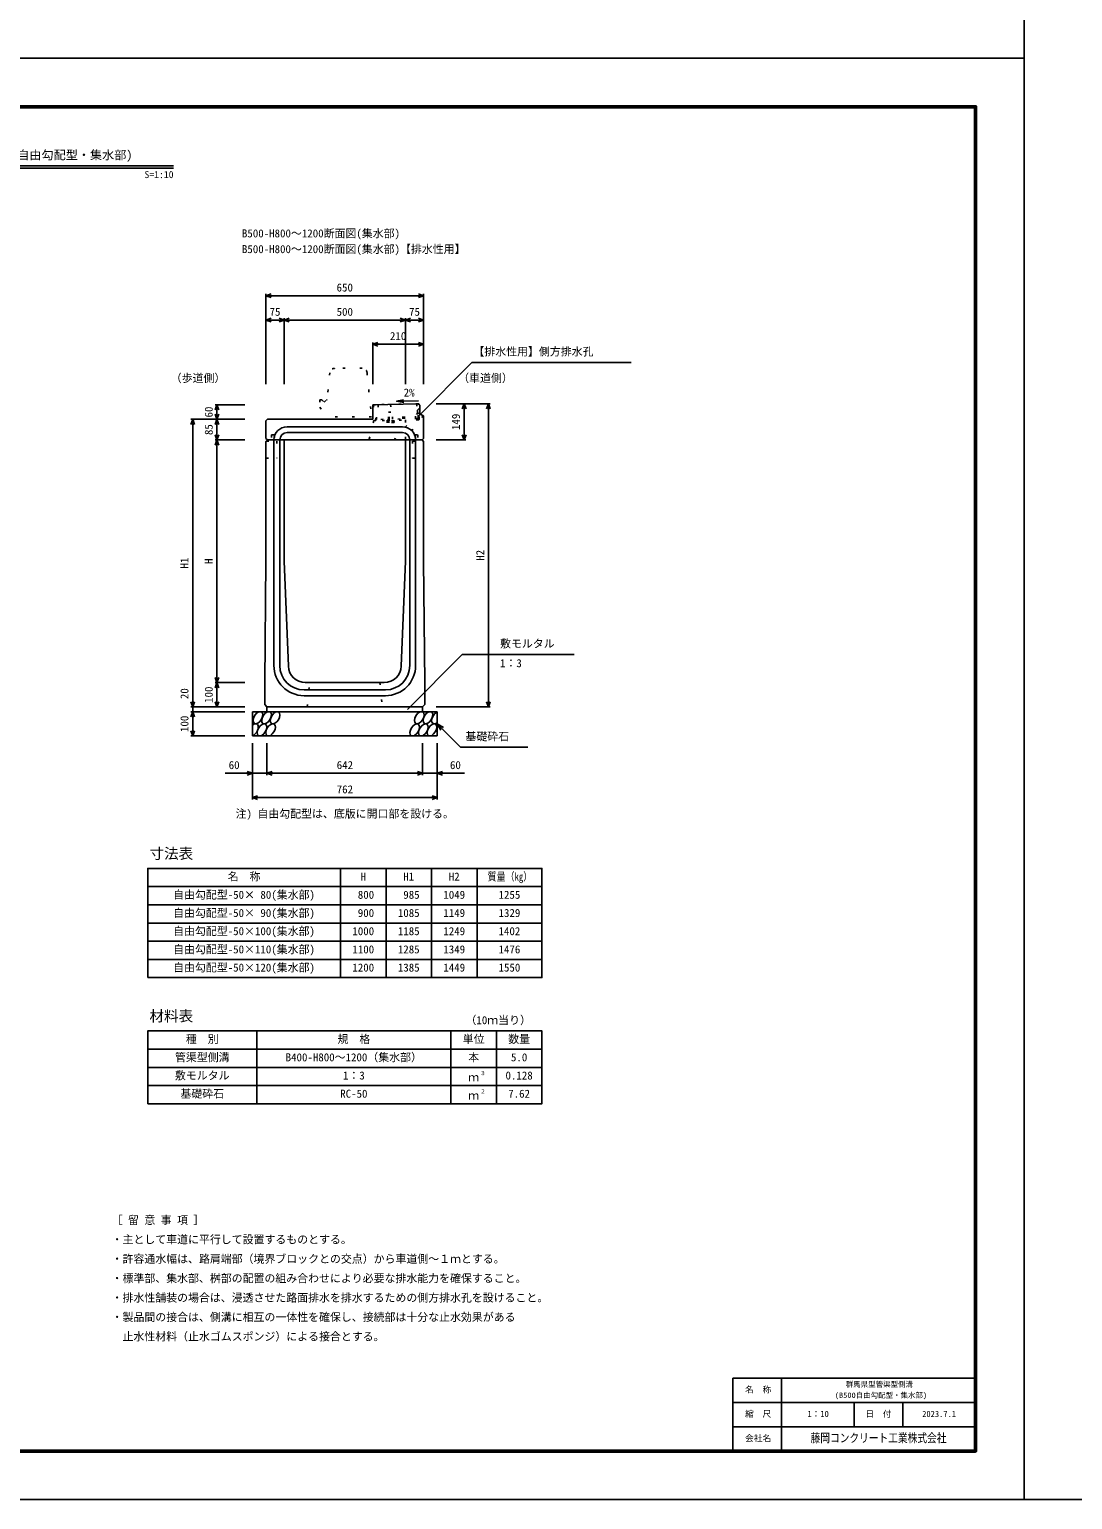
# Model space of a CAD drawing. Units: millimetres, scale not verified. Extents: x -12600 to 12600, y -5940 to 5940.
# Drawn here: x -8300 to -4000, y -5940 to 119 of the extents above; entities that cross this region are included whole.
import ezdxf
from ezdxf.enums import TextEntityAlignment as Align

# ---------------------------------------------------------------- set-up
doc = ezdxf.new("R2010")
doc.units = ezdxf.units.MM
doc.header["$LTSCALE"] = 40
doc.linetypes.add('DOTTED', pattern=[1.75, 0.25, -1.5])
for name, color, linetype, lineweight in [('0-0_DIM', 7, 'Continuous', 25), ('0-1_Defpoints', 5, 'Continuous', 25), ('0-2_HATCH', 6, 'Continuous', 25), ('0-3_HYO', 3, 'Continuous', 25), ('0-4_HYO2', 4, 'Continuous', 25), ('0-5_OUTLINE', 3, 'Continuous', 25), ('0-6_OUTLINE2', 4, 'DOTTED', 25), ('0-7_TXT', 7, 'Continuous', 25), ('0-8_WAKU', 3, 'Continuous', 25), ('0-9_WAKU-LINE', 7, 'Continuous', 25)]:
    doc.layers.add(name, color=color, linetype=linetype, lineweight=lineweight)
doc.layers.add('0-A_WAKU-TXT', color=7, linetype='Continuous')
doc.styles.add('ＭＳ ゴシック', font='')
doc.styles.get('ＭＳ ゴシック').set_extended_font_data('MS Gothic')

msp = doc.modelspace()

# ---------------------------------------------------------------- linework, layer by layer
at = {"layer": '0-0_DIM'}
for p, q in [((-7325, -971.3), (-7325, -1342.94)), ((-6675, -978.8), (-7325, -978.8)), ((-6675, -971.3), (-6675, -1342.94)), ((-7250, -1078.8), (-7325, -1078.8)), ((-7250, -1071.3), (-7250, -1342.94)), ((-7250, -1078.8), (-6750, -1078.8)), ((-6750, -1071.3), (-6750, -1342.94)), ((-6750, -1078.8), (-6675, -1078.8)), ((-6885, -1171.3), (-6885, -1342.94)), ((-6675, -1178.8), (-6885, -1178.8)), ((-6698.17, -1476.24), (-6476.03, -1254.1)), ((-6476.03, -1254.1), (-5820.13, -1254.1)), ((-7534.5, -1427.94), (-7412, -1427.94)), ((-7527, -1427.94), (-7527, -1487.94)), ((-6400.5, -1423.94), (-6623, -1423.94)), ((-6508, -1423.94), (-6508, -1572.94)), ((-6408, -1423.94), (-6408, -2672.94)), ((-7634.5, -1487.94), (-7412, -1487.94)), ((-7627, -1487.94), (-7627, -2672.94)), ((-7527, -1572.94), (-7527, -1487.94)), ((-7534.5, -1572.94), (-7412, -1572.94)), ((-7527, -1572.94), (-7527, -2572.94)), ((-6500.5, -1572.94), (-6623, -1572.94)), ((-6741.89, -2683.75), (-6515.66, -2457.52)), ((-6515.66, -2457.52), (-6054.19, -2457.52)), ((-7534.5, -2572.94), (-7412, -2572.94)), ((-7527, -2572.94), (-7527, -2672.94)), ((-7634.5, -2672.94), (-7412, -2672.94)), ((-7634.5, -2692.94), (-7412, -2692.94)), ((-7627, -2672.94), (-7627, -2692.94)), ((-7627, -2692.94), (-7627, -2792.94)), ((-6400.5, -2672.94), (-6623, -2672.94)), ((-6619, -2742.94), (-6523.24, -2838.7)), ((-6619, -2742.94), (-6593.02, -2757.94)), ((-6619, -2742.94), (-6604, -2768.92)), ((-7634.5, -2792.94), (-7412, -2792.94)), ((-7381, -3054.31), (-7381, -2822.94)), ((-7321, -2954.31), (-7321, -2822.94)), ((-6679, -2954.31), (-6679, -2822.94)), ((-6619, -3054.31), (-6619, -2822.94)), ((-6523.24, -2838.7), (-6245.69, -2838.7)), ((-7381, -2946.81), (-7492.79, -2946.81)), ((-7381, -2946.81), (-7321, -2946.81)), ((-7321, -2946.81), (-6679, -2946.81)), ((-6619, -2946.81), (-6679, -2946.81)), ((-6619, -2946.81), (-6507.21, -2946.81)), ((-7381, -3046.81), (-6619, -3046.81))]:
    msp.add_line(p, q, dxfattribs=at)
for points in [[(-7303.86, -986.5), (-7325, -978.8), (-7303.86, -971.11)], [(-6696.14, -971.11), (-6675, -978.8), (-6696.14, -986.5)], [(-7303.86, -1071.11), (-7325, -1078.8), (-7303.86, -1086.5)], [(-7271.14, -1071.11), (-7250, -1078.8), (-7271.14, -1086.5)], [(-7228.86, -1086.5), (-7250, -1078.8), (-7228.86, -1071.11)], [(-6771.14, -1071.11), (-6750, -1078.8), (-6771.14, -1086.5)], [(-6728.86, -1071.11), (-6750, -1078.8), (-6728.86, -1086.5)], [(-6696.14, -1071.11), (-6675, -1078.8), (-6696.14, -1086.5)], [(-6863.86, -1171.11), (-6885, -1178.8), (-6863.86, -1186.5)], [(-6696.14, -1171.11), (-6675, -1178.8), (-6696.14, -1186.5)], [(-7534.7, -1449.09), (-7527, -1427.94), (-7519.3, -1449.09)], [(-6515.7, -1445.09), (-6508, -1423.94), (-6500.3, -1445.09)], [(-6415.7, -1445.09), (-6408, -1423.94), (-6400.3, -1445.09)], [(-7619.3, -1509.09), (-7627, -1487.94), (-7634.7, -1509.09)], [(-7519.3, -1466.8), (-7527, -1487.94), (-7534.7, -1466.8)], [(-7534.7, -1509.09), (-7527, -1487.94), (-7519.3, -1509.09)], [(-7534.7, -1551.8), (-7527, -1572.94), (-7519.3, -1551.8)], [(-7534.7, -1594.09), (-7527, -1572.94), (-7519.3, -1594.09)], [(-6515.7, -1551.8), (-6508, -1572.94), (-6500.3, -1551.8)], [(-7519.3, -2551.8), (-7527, -2572.94), (-7534.7, -2551.8)], [(-7534.7, -2594.09), (-7527, -2572.94), (-7519.3, -2594.09)], [(-7619.3, -2651.8), (-7627, -2672.94), (-7634.7, -2651.8)], [(-7519.3, -2651.8), (-7527, -2672.94), (-7534.7, -2651.8)], [(-6415.7, -2651.8), (-6408, -2672.94), (-6400.3, -2651.8)], [(-7619.3, -2714.09), (-7627, -2692.94), (-7634.7, -2714.09)], [(-7619.3, -2771.8), (-7627, -2792.94), (-7634.7, -2771.8)], [(-7402.14, -2939.11), (-7381, -2946.81), (-7402.14, -2954.5)], [(-7299.86, -2954.5), (-7321, -2946.81), (-7299.86, -2939.11)], [(-6700.14, -2939.11), (-6679, -2946.81), (-6700.14, -2954.5)], [(-6597.86, -2939.11), (-6619, -2946.81), (-6597.86, -2954.5)], [(-7359.86, -3054.5), (-7381, -3046.81), (-7359.86, -3039.11)], [(-6640.14, -3039.11), (-6619, -3046.81), (-6640.14, -3054.5)]]:
    msp.add_lwpolyline(points, dxfattribs=at)
at = {"layer": '0-1_Defpoints'}
for points in [[(-4200, -5940), (12600, -5940), (12600, 5940), (-4200, 5940)], [(-12600, -5940), (-4200, -5940), (-4200, 0), (-12600, 0)]]:
    msp.add_lwpolyline(points, close=True, dxfattribs=at)
at = {"layer": '0-2_HATCH', "linetype": 'DOTTED'}
for p, q in [((-6697.54, -1424.08), (-6874, -1427.72)), ((-6871.65, -1493.19), (-6873, -1427.7)), ((-6868.75, -1488.62), (-6870, -1427.64)), ((-6863, -1427.49), (-6861.75, -1488.48)), ((-6816.76, -1487.55), (-6818.01, -1426.57)), ((-6811.02, -1426.42), (-6809.76, -1487.41)), ((-6760.77, -1486.4), (-6762.03, -1425.41)), ((-6753.77, -1486.25), (-6755.03, -1425.27)), ((-6708.78, -1485.33), (-6710.04, -1424.34)), ((-6703.04, -1424.2), (-6701.78, -1485.18)), ((-6698.54, -1424.1), (-6694.04, -1424.01)), ((-6697.37, -1480.59), (-6698.54, -1424.1)), ((-6692.75, -1486.5), (-6694.04, -1424.01)), ((-6701.78, -1485.18), (-6871.74, -1488.69)), ((-6695.69, -1489.56), (-6871.65, -1493.19)), ((-6817.96, -1492.08), (-6817.76, -1502.08)), ((-6804.11, -1491.79), (-6803.9, -1501.79)), ((-6803.13, -1487.27), (-6803.73, -1458.28))]:
    msp.add_line(p, q, dxfattribs=at)
for points in [[(-6874, -1427.72), (-6882, -1427.89), (-6880.66, -1492.87), (-6871.66, -1492.69)], [(-6819.13, -1487.6), (-6819.72, -1458.61), (-6803.73, -1458.28)]]:
    msp.add_lwpolyline(points, dxfattribs=at)
msp.add_lwpolyline([(-6824.89, -1492.22), (-6797.18, -1491.65), (-6796.97, -1501.65), (-6824.68, -1502.22)], close=True, dxfattribs=at)
for centre, radius in [((-6701.87, -1480.68), 4.5), ((-6695.75, -1486.56), 3)]:
    msp.add_arc(centre, radius, 271.18119, 1.18119, dxfattribs=at)
at = {"layer": '0-2_HATCH'}
for centre in [(-7358.11, -2717.94), (-7322.63, -2717.94), (-7287.16, -2717.94), (-6692.95, -2717.94), (-6657.48, -2717.94), (-7341.23, -2767.94), (-7305.75, -2767.94), (-6711.55, -2767.94), (-6676.07, -2767.94), (-6640.59, -2767.94)]:
    msp.add_ellipse(centre, major_axis=(14.54, 23.54), ratio=0.5792, dxfattribs=at)
for centre, start_param, end_param in [((-6622, -2717.94), 0.6666252, 4.1103269), ((-7376.7, -2767.94), 3.7419964, 7.318141)]:
    msp.add_ellipse(centre, major_axis=(14.54, 23.54), ratio=0.5792, start_param=start_param, end_param=end_param, dxfattribs=at)
at = {"layer": '0-3_HYO'}
for p, q in [((-7017.5, -3338.87), (-7017.5, -3788.87)), ((-6830, -3338.87), (-6830, -3788.87)), ((-6642.5, -3338.87), (-6642.5, -3788.87)), ((-6455, -3338.87), (-6455, -3788.87)), ((-7812.5, -3413.87), (-6187.5, -3413.87)), ((-7362.5, -4008.65), (-7362.5, -4308.65)), ((-6562.5, -4008.65), (-6562.5, -4308.65)), ((-6375, -4008.65), (-6375, -4308.65)), ((-7812.5, -4083.65), (-6187.5, -4083.65))]:
    msp.add_line(p, q, dxfattribs=at)
for points in [[(-7812.5, -3788.87), (-6187.5, -3788.87), (-6187.5, -3338.87), (-7812.5, -3338.87)], [(-7812.5, -4308.65), (-6187.5, -4308.65), (-6187.5, -4008.65), (-7812.5, -4008.65)]]:
    msp.add_lwpolyline(points, close=True, dxfattribs=at)
at = {"layer": '0-4_HYO2'}
for p, q in [((-7812.5, -3488.87), (-6187.5, -3488.87)), ((-7812.5, -3563.87), (-6187.5, -3563.87)), ((-7812.5, -3638.87), (-6187.5, -3638.87)), ((-7812.5, -3713.87), (-6187.5, -3713.87)), ((-7812.5, -4158.65), (-6187.5, -4158.65)), ((-7812.5, -4233.65), (-6187.5, -4233.65))]:
    msp.add_line(p, q, dxfattribs=at)
at = {"layer": '0-5_OUTLINE', "linetype": 'DOTTED'}
for p, q in [((-7061.81, -1295.99), (-7073, -1407.94)), ((-6928.1, -1277.94), (-7041.9, -1277.94)), ((-6908.2, -1295.95), (-6890, -1477.94)), ((-7103, -1407.94), (-7103, -1437.94)), ((-7103, -1407.94), (-7095, -1407.94)), ((-7103, -1437.94), (-7080, -1477.94)), ((-6890, -1477.94), (-7080, -1477.94))]:
    msp.add_line(p, q, dxfattribs=at)
at = {"layer": '0-5_OUTLINE'}
for p, q in [((-6697, -1424.07), (-6885, -1427.94)), ((-6885, -1427.94), (-6885, -1487.94)), ((-6700, -1450.94), (-6691, -1440.94)), ((-6700, -1450.94), (-6700, -1460.94)), ((-6697, -1424.07), (-6691, -1429.94)), ((-6691, -1429.94), (-6691, -1440.94)), ((-7325, -1493.94), (-7319, -1487.94)), ((-7325, -1493.94), (-7325, -1566.94)), ((-7319, -1487.94), (-6885, -1487.94)), ((-6700, -1460.94), (-6675, -1473.94)), ((-6675, -1566.94), (-6675, -1473.94)), ((-7325, -1566.94), (-7319, -1572.94)), ((-7325, -1578.94), (-7319, -1572.94)), ((-6681, -1572.94), (-7319, -1572.94)), ((-7250, -1572.94), (-7250, -2072.94)), ((-6750, -1572.94), (-6750, -2072.94)), ((-6681, -1572.94), (-6675, -1566.94)), ((-6681, -1572.94), (-6675, -1578.94)), ((-7325, -2072.94), (-7325, -1578.94)), ((-6675, -1578.94), (-6675, -2072.94)), ((-7325, -2072.94), (-7330, -2572.94)), ((-7250, -2072.94), (-7232.69, -2505.74)), ((-6750, -2072.94), (-6767.31, -2505.74)), ((-6675, -2072.94), (-6670, -2572.94)), ((-7330, -2663.94), (-7330, -2572.94)), ((-6837.26, -2572.94), (-7162.74, -2572.94)), ((-6670, -2663.94), (-6670, -2572.94)), ((-7330, -2663.94), (-7321, -2672.94)), ((-6679, -2672.94), (-6670, -2663.94)), ((-7381, -2692.94), (-6619, -2692.94)), ((-7381, -2792.94), (-7381, -2692.94)), ((-6679, -2672.94), (-7321, -2672.94)), ((-7321, -2672.94), (-7321, -2692.94)), ((-6679, -2672.94), (-6679, -2692.94)), ((-6619, -2792.94), (-6619, -2692.94)), ((-7381, -2792.94), (-6619, -2792.94))]:
    msp.add_line(p, q, dxfattribs=at)
at = {"layer": '0-5_OUTLINE', "linetype": 'DOTTED'}
msp.add_lwpolyline([(-7095, -1407.94), (-7085, -1417.94), (-7075, -1407.94), (-7073, -1407.94)], dxfattribs=at)
for centre, start, end in [((-7041.9, -1297.94), 90, 174.40835), ((-6928.1, -1297.94), 4.08463, 90)]:
    msp.add_arc(centre, 20, start, end, dxfattribs=at)
at = {"layer": '0-5_OUTLINE'}
for centre, start, end in [((-7162.74, -2502.94), 182.29061, 270.36797), ((-6837.26, -2502.94), 270, 357.70939)]:
    msp.add_arc(centre, 70, start, end, dxfattribs=at)
at = {"layer": '0-6_OUTLINE2', "linetype": 'Continuous'}
for p, q in [((-6691.19, -1441.15), (-6690.68, -1465.79)), ((-7292, -1572.94), (-7292, -2502.94)), ((-7268, -1572.94), (-7268, -2502.94)), ((-7238, -1518.94), (-6762, -1518.94)), ((-7238, -1542.94), (-6762, -1542.94)), ((-6732, -1572.94), (-6732, -2502.94)), ((-6708, -1572.94), (-6708, -2502.94)), ((-6832, -2602.94), (-7168, -2602.94)), ((-6832, -2626.94), (-7168, -2626.94))]:
    msp.add_line(p, q, dxfattribs=at)
at = {"layer": '0-6_OUTLINE2'}
for p, q in [((-6880.67, -1492.37), (-6900, -1572.94)), ((-6797.09, -1572.94), (-6698.54, -1461.7)), ((-6676.61, -1473.11), (-6754.07, -1572.94)), ((-6750, -1490.68), (-6750, -1572.94)), ((-7301.5, -1552.44), (-7289.5, -1552.44)), ((-7301.5, -1552.44), (-7301.5, -1577.44)), ((-7289.5, -1552.44), (-7289.5, -1577.44)), ((-6710.5, -1552.44), (-6698.5, -1552.44)), ((-6710.5, -1552.44), (-6710.5, -1577.44)), ((-6698.5, -1552.44), (-6698.5, -1577.44)), ((-7323.5, -1577.44), (-7280, -1577.44)), ((-7280, -1577.44), (-7280, -1647.94)), ((-6720.55, -1577.44), (-6676.5, -1577.44)), ((-6720.55, -1577.44), (-6720.55, -1647.94)), ((-7325, -1647.94), (-7280, -1647.94)), ((-6720.55, -1647.94), (-6675.55, -1647.94)), ((-7155, -2672.94), (-7145, -2572.94)), ((-6855, -2572.94), (-6845, -2672.94))]:
    msp.add_line(p, q, dxfattribs=at)
at = {"layer": '0-6_OUTLINE2', "linetype": 'Continuous'}
for centre, radius, start, end in [((-7238, -1572.94), 54, 90, 180), ((-7238, -1572.94), 30, 90, 180), ((-6762, -1572.94), 54, 0, 90), ((-6762, -1572.94), 30, 0, 90), ((-7168, -2502.94), 124, 180, 270), ((-7168, -2502.94), 100, 180, 270), ((-6832, -2502.94), 100, 270, 0), ((-6832, -2502.94), 124, 270, 0)]:
    msp.add_arc(centre, radius, start, end, dxfattribs=at)
at = {"layer": '0-7_TXT'}
for p, q in [((-9094.18, -442.8), (-7705.82, -442.8)), ((-9094.18, -452.4), (-7705.82, -452.4)), ((-6786.83, -1413.5), (-6757.19, -1418.15))]:
    msp.add_line(p, q, dxfattribs=at)
msp.add_lwpolyline([(-6696.41, -1411.78), (-6786.83, -1413.5), (-6757.39, -1407.73)], dxfattribs=at)
at = {"layer": '0-8_WAKU'}
for p, q in [((-5400, -5440), (-4400, -5440)), ((-5400, -5740), (-5400, -5440))]:
    msp.add_line(p, q, dxfattribs=at)
at = {"layer": '0-8_WAKU', "lineweight": 50}
msp.add_lwpolyline([(-12400, -5740), (-4400, -5740), (-4400, -200), (-12400, -200)], close=True, dxfattribs=at)
at = {"layer": '0-9_WAKU-LINE'}
for p, q in [((-5200, -5740), (-5200, -5440)), ((-5400, -5540), (-4400, -5540)), ((-4900, -5640), (-4900, -5540)), ((-4700, -5640), (-4700, -5540)), ((-5400, -5640), (-4400, -5640))]:
    msp.add_line(p, q, dxfattribs=at)

# ---------------------------------------------------------------- texts
at = {"layer": '0-0_DIM', "style": 'ＭＳ ゴシック'}
for s, p in [('650', (-7033.75, -971.3)), ('75', (-7310, -1071.3)), ('500', (-7033.75, -1071.3)), ('75', (-6735, -1071.3)), ('210', (-6813.75, -1171.3)), ('【排水性用】側方排水孔', (-6469.84, -1235.36)), ('（歩道側）', (-7717.39, -1344.65)), ('（車道側）', (-6532.57, -1344.65)), ('敷モルタル', (-6360.06, -2438.78)), ('1：3', (-6360.06, -2519.47)), ('基礎砕石', (-6502.68, -2821.53)), ('60', (-7478.5, -2939.31)), ('642', (-7033.22, -2939.31)), ('60', (-6566.5, -2939.31)), ('762', (-7033.22, -3039.31))]:
    msp.add_text(s, height=32.99, dxfattribs=at).set_placement(p, align=Align.BOTTOM_LEFT)
for s, p in [('60', (-7534.5, -1480.44)), ('85', (-7534.5, -1552.94)), ('149', (-6515.5, -1532.19)), ('H2', (-6415.5, -2070.94)), ('H1', (-7634.5, -2102.94)), ('H', (-7534.5, -2084.19)), ('20', (-7634.5, -2641.13)), ('100', (-7534.5, -2656.69)), ('100', (-7634.5, -2776.69))]:
    msp.add_text(s, height=32.99, rotation=90, dxfattribs=at).set_placement(p, align=Align.BOTTOM_LEFT)
at = {"layer": '0-7_TXT', "style": 'ＭＳ ゴシック'}
for s, height, p in [('群馬県型管渠型側溝(B500自由勾配型・集水部)', 36.66, (-8925, -427.8)), ('S', 29.33, (-7825.82, -502.8)), ('=', 29.33, (-7805.82, -502.8)), ('1', 29.33, (-7785.82, -502.8)), (':', 29.33, (-7765.82, -502.8)), ('1', 29.33, (-7745.82, -502.8)), ('0', 29.33, (-7725.82, -502.8)), ('B500-H800～1200断面図(集水部)', 32.99, (-7423.96, -748.2)), ('B500-H800～1200断面図(集水部)【排水性用】', 32.99, (-7423.96, -813.07)), ('2%', 32.99, (-6757.26, -1404.17)), ('注) 自由勾配型は、底版に開口部を設ける。', 32.99, (-7450, -3140)), ('寸法表', 43.99, (-7805, -3312.62)), ('名\u3000称', 32.99, (-7482.5, -3398.87)), ('H', 32.99, (-6935, -3398.87)), ('H1', 32.99, (-6758.75, -3398.87)), ('H2', 32.99, (-6571.25, -3398.87)), ('自由勾配型-50× 80(集水部)', 32.99, (-7707.5, -3473.87)), (' 800', 32.99, (-6968.75, -3473.87)), (' 985', 32.99, (-6781.25, -3473.87)), ('1049', 32.99, (-6593.75, -3473.87)), ('1255', 32.99, (-6366.25, -3473.87)), ('自由勾配型-50× 90(集水部)', 32.99, (-7707.5, -3548.87)), (' 900', 32.99, (-6968.75, -3548.87)), ('1085', 32.99, (-6781.25, -3548.87)), ('1149', 32.99, (-6593.75, -3548.87)), ('1329', 32.99, (-6366.25, -3548.87)), ('自由勾配型-50×100(集水部)', 32.99, (-7707.5, -3623.87)), ('1000', 32.99, (-6968.75, -3623.87)), ('1185', 32.99, (-6781.25, -3623.87)), ('1249', 32.99, (-6593.75, -3623.87)), ('1402', 32.99, (-6366.25, -3623.87)), ('自由勾配型-50×110(集水部)', 32.99, (-7707.5, -3698.87)), ('1100', 32.99, (-6968.75, -3698.87)), ('1285', 32.99, (-6781.25, -3698.87)), ('1349', 32.99, (-6593.75, -3698.87)), ('1476', 32.99, (-6366.25, -3698.87)), ('自由勾配型-50×120(集水部)', 32.99, (-7707.5, -3773.87)), ('1200', 32.99, (-6968.75, -3773.87)), ('1385', 32.99, (-6781.25, -3773.87)), ('1449', 32.99, (-6593.75, -3773.87)), ('1550', 32.99, (-6366.25, -3773.87)), ('材料表', 43.99, (-7805, -3982.4)), ('（10ｍ当り）', 32.99, (-6502.5, -3990.65)), ('種\u3000別', 32.99, (-7655, -4068.65)), ('規\u3000格', 32.99, (-7030, -4068.65)), ('単位', 32.99, (-6513.75, -4068.65)), ('数量', 32.99, (-6326.25, -4068.65)), ('管渠型側溝', 32.99, (-7700, -4143.65)), ('B400-H800～1200（集水部）', 32.99, (-7243.75, -4143.65)), ('本', 32.99, (-6491.25, -4143.65)), ('5.0', 32.99, (-6315, -4143.65)), ('敷モルタル', 32.99, (-7700, -4218.65)), ('1：3', 32.99, (-7007.5, -4218.65)), ('３', 16.5, (-6442.09, -4195.87)), ('0.128', 32.99, (-6337.5, -4218.65)), ('ｍ', 32.99, (-6491.25, -4226.15)), ('基礎砕石', 32.99, (-7677.5, -4293.65)), ('RC-50', 32.99, (-7018.75, -4293.65)), ('ｍ', 32.99, (-6491.25, -4301.15)), ('２', 16.5, (-6442.09, -4270.87)), ('7.62', 32.99, (-6326.25, -4293.65)), ('［ 留 意 事 項 ］', 32.99, (-7961.08, -4814.42)), ('・主として車道に平行して設置するものとする。', 32.99, (-7961.08, -4894.42)), ('・許容通水幅は、路肩端部（境界ブロックとの交点）から車道側～１ｍとする。', 32.99, (-7961.08, -4974.42)), ('・標準部、集水部、桝部の配置の組み合わせにより必要な排水能力を確保すること。', 32.99, (-7961.08, -5054.42)), ('・排水性舗装の場合は、浸透させた路面排水を排水するための側方排水孔を設けること。', 32.99, (-7961.08, -5134.42)), ('・製品間の接合は、側溝に相互の一体性を確保し、接続部は十分な止水効果がある', 32.99, (-7961.08, -5214.42)), ('\u3000止水性材料（止水ゴムスポンジ）による接合とする。', 32.99, (-7961.08, -5294.42))]:
    msp.add_text(s, height=height, dxfattribs=at).set_placement(p, align=Align.BOTTOM_LEFT)
at = {"layer": '0-7_TXT', "style": 'ＭＳ ゴシック', "width": 0.8}
msp.add_text('質量（kg）', height=32.99, dxfattribs=at).set_placement((-6411.25, -3398.87), align=Align.BOTTOM_LEFT)
at = {"layer": '0-A_WAKU-TXT', "style": 'ＭＳ ゴシック'}
for s, height, p in [('群馬県型管渠型側溝', 21.99, (-4935, -5482.5)), ('名\u3000称', 25.66, (-5350.05, -5507.5)), ('(B500自由勾配型・集水部)', 21.99, (-4980, -5527.5)), ('縮\u3000尺', 25.66, (-5350.05, -5607.5)), ('日\u3000付', 25.66, (-4854.05, -5607.5)), ('1：10', 25.66, (-5093.25, -5607.5)), ('2023.7.1', 25.66, (-4620, -5607.5)), ('会社名', 25.66, (-5350.05, -5707.5))]:
    msp.add_text(s, height=height, dxfattribs=at).set_placement(p, align=Align.BOTTOM_LEFT)
at = {"layer": '0-A_WAKU-TXT', "style": 'ＭＳ ゴシック', "width": 0.8}
msp.add_text('藤岡コンクリート工業株式会社', height=36.66, dxfattribs=at).set_placement((-5080, -5715), align=Align.BOTTOM_LEFT)

doc.saveas('drawing.dxf')
